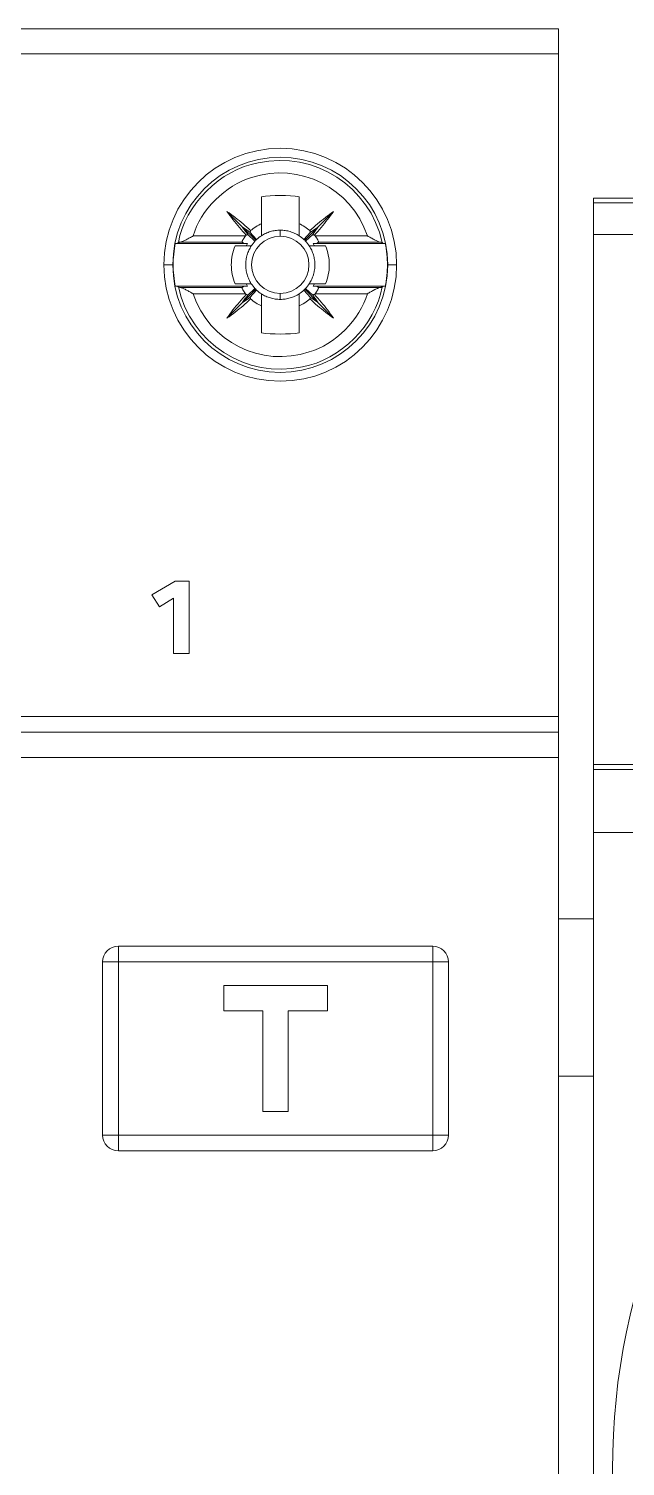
# Model space of a CAD drawing. Header units: millimetres. Extents: x 1359 to 3577, y 1333 to 3557.
# Drawn here: x 2304.3 to 2323.27, y 2766.66 to 2812.34 of the extents above; entities that cross this region are included whole.
import ezdxf

# ---------------------------------------------------------------- set-up
doc = ezdxf.new("R2010")
doc.units = ezdxf.units.MM
doc.layers.add('000-PI-Oprema', color=30, linetype='Continuous', lineweight=5)
doc.layers.add('002-PI-Kabelska kanalica', color=150, linetype='Continuous')

# ---------------------------------------------------------------- blocks, each defined once
blk = doc.blocks.new('A9A15310')
at = {"layer": '000-PI-Oprema', "color": 0, "linetype": 'ByBlock', "lineweight": 0}
for p, q in [((48533.42, 37691.617), (48533.42, 37610.81)), ((48578.12, 37691.617), (48533.42, 37691.617)), ((48533.42, 37691.466), (48578.12, 37691.466)), ((48578.12, 37690.466), (48533.42, 37690.466)), ((48578.12, 37673.617), (48533.42, 37673.617)), ((48533.42, 37673.461), (48578.12, 37673.461)), ((48547.834, 37671.461), (48533.42, 37671.461))]:
    blk.add_line(p, q, dxfattribs=at)
blk.add_circle((48555.77, 37651.21), 21.75, dxfattribs=at)
blk = doc.blocks.new('*U56')
at = {"layer": '000-PI-Oprema', "color": 0, "linetype": 'ByBlock', "lineweight": 0, "ltscale": 0.25}
for points in [[(18.002, 89.812), (35.405, 89.812)], [(35.405, 89.812), (35.405, 89.012)], [(35.405, 89.012), (18.002, 89.012)], [(35.405, 67.959), (35.405, 89.012)], [(25.953, 84.475), (25.953, 83.617)], [(27.154, 84.475), (27.154, 83.617)], [(24.856, 84.008), (25.344, 83.521)], [(27.763, 83.521), (28.25, 84.008)], [(23.784, 83.231), (25.448, 83.231)], [(25.344, 83.521), (25.776, 83.089)], [(25.749, 83.062), (25.52, 83.277)], [(25.587, 83.345), (25.802, 83.115)], [(26.553, 83.411), (26.553, 83.223)], [(27.304, 83.115), (27.519, 83.345)], [(27.331, 83.089), (27.763, 83.521)], [(27.587, 83.277), (27.357, 83.062)], [(27.658, 83.231), (29.322, 83.231)], [(23.276, 82.986), (25.397, 82.986)], [(25.339, 83.032), (23.381, 83.032)], [(25.468, 82.911), (25.114, 82.911)], [(27.993, 82.911), (27.639, 82.911)], [(27.71, 82.986), (29.83, 82.986)], [(29.726, 83.032), (27.767, 83.032)], [(22.853, 82.311), (23.135, 82.311)], [(23.147, 82.311), (23.135, 82.311)], [(29.96, 82.311), (29.972, 82.311)], [(30.254, 82.311), (29.972, 82.311)], [(23.276, 81.636), (25.397, 81.636)], [(25.339, 81.591), (23.381, 81.591)], [(23.784, 81.391), (25.448, 81.391)], [(25.114, 81.711), (25.468, 81.711)], [(25.344, 81.101), (25.776, 81.533)], [(25.52, 81.345), (25.749, 81.56)], [(25.802, 81.507), (25.587, 81.277)], [(26.553, 81.211), (26.553, 81.399)], [(27.519, 81.277), (27.304, 81.507)], [(27.331, 81.533), (27.763, 81.101)], [(27.357, 81.56), (27.587, 81.345)], [(27.639, 81.711), (27.993, 81.711)], [(27.658, 81.391), (29.322, 81.391)], [(27.71, 81.636), (29.83, 81.636)], [(29.726, 81.591), (27.767, 81.591)], [(24.856, 80.614), (25.344, 81.101)], [(25.953, 81.005), (25.953, 80.147)], [(27.154, 81.005), (27.154, 80.147)], [(27.763, 81.101), (28.25, 80.614)], [(22.473, 71.828), (23.209, 72.259)], [(23.209, 72.259), (23.654, 72.259)], [(23.654, 72.259), (23.654, 69.959)], [(22.707, 71.443), (22.473, 71.828)], [(22.473, 71.828), (22.707, 71.443)], [(22.707, 71.443), (23.152, 71.721)], [(23.152, 71.721), (22.707, 71.443)], [(23.152, 69.959), (23.152, 71.721)], [(23.654, 69.959), (23.152, 69.959)], [(23.152, 69.959), (23.654, 69.959)], [(0, 67.959), (35.405, 67.959)], [(35.405, 67.959), (35.405, 67.459)], [(0, 67.459), (35.405, 67.459)], [(35.405, 67.459), (35.405, 66.659)], [(35.405, 66.659), (0, 66.659)], [(35.405, 23.153), (35.405, 66.659)], [(21.403, 60.658), (21.403, 60.158)], [(21.403, 60.658), (31.404, 60.658)], [(31.404, 60.658), (31.404, 60.158)], [(20.903, 54.657), (20.903, 60.158)], [(20.903, 60.158), (21.403, 60.158)], [(31.404, 60.158), (21.403, 60.158)], [(21.403, 60.158), (21.403, 54.657)], [(31.404, 60.158), (31.904, 60.158)], [(31.404, 54.657), (31.404, 60.158)], [(31.904, 60.158), (31.904, 54.657)], [(24.753, 59.408), (24.753, 58.608)], [(28.053, 59.408), (24.753, 59.408)], [(28.053, 58.608), (28.053, 59.408)], [(24.753, 58.608), (26.003, 58.608)], [(26.003, 58.608), (26.003, 55.407)], [(26.804, 58.608), (28.053, 58.608)], [(26.804, 55.407), (26.804, 58.608)], [(26.003, 55.407), (26.804, 55.407)], [(20.903, 54.657), (21.403, 54.657)], [(21.403, 54.657), (31.404, 54.657)], [(21.403, 54.158), (21.403, 54.657)], [(31.904, 54.657), (31.404, 54.657)], [(31.404, 54.657), (31.404, 54.158)], [(31.404, 54.158), (21.403, 54.158)]]:
    blk.add_lwpolyline(points, dxfattribs=at)
for points, knots in [([(30.254, 82.311), (30.254, 84.354), (28.597, 86.012), (26.553, 86.012), (24.51, 86.012), (22.853, 84.354), (22.853, 82.311), (22.853, 80.267), (24.51, 78.61), (26.553, 78.61), (28.597, 78.61), (30.254, 80.267), (30.254, 82.311), (30.254, 82.311), (30.254, 82.311), (30.254, 82.311)], [0, 0, 0, 0, 1, 1, 1, 2, 2, 2, 3, 3, 3, 4, 4, 4, 5, 5, 5, 5]), ([(23.313, 83.015), (23.52, 84.215), (24.649, 85.345), (25.849, 85.551), (27.639, 85.941), (29.405, 84.805), (29.794, 83.015)], [0, 0, 0, 0, 1, 1, 1, 2, 2, 2, 2]), ([(29.972, 82.311), (29.972, 84.199), (28.441, 85.729), (26.553, 85.729), (24.666, 85.729), (23.135, 84.199), (23.135, 82.311)], [0, 0, 0, 0, 1, 1, 1, 2, 2, 2, 2]), ([(23.784, 83.231), (24.002, 84.032), (24.833, 84.862), (25.634, 85.08), (27.163, 85.588), (28.814, 84.76), (29.322, 83.231)], [0, 0, 0, 0, 1, 1, 1, 2, 2, 2, 2]), ([(24.856, 84.008), (24.945, 83.945), (25.032, 83.881), (25.118, 83.815), (25.204, 83.748), (25.287, 83.68), (25.369, 83.61), (25.451, 83.541), (25.532, 83.469), (25.61, 83.396)], [0, 0, 0, 0, 1, 1, 1, 2, 2, 2, 3, 3, 3, 3]), ([(25.469, 83.254), (25.395, 83.333), (25.324, 83.413), (25.254, 83.495), (25.184, 83.577), (25.116, 83.661), (25.049, 83.746), (24.983, 83.832), (24.919, 83.919), (24.856, 84.008)], [0, 0, 0, 0, 1, 1, 1, 2, 2, 2, 3, 3, 3, 3]), ([(25.953, 83.617), (25.953, 83.573), (25.953, 83.53), (25.953, 83.487), (25.953, 83.444), (25.953, 83.401), (25.953, 83.359), (25.953, 83.317), (25.953, 83.275), (25.953, 83.233)], [0, 0, 0, 0, 1, 1, 1, 2, 2, 2, 3, 3, 3, 3]), ([(27.154, 83.233), (27.154, 83.275), (27.154, 83.316), (27.154, 83.359), (27.154, 83.401), (27.154, 83.444), (27.154, 83.487), (27.154, 83.53), (27.154, 83.573), (27.154, 83.617)], [0, 0, 0, 0, 1, 1, 1, 2, 2, 2, 3, 3, 3, 3]), ([(27.497, 83.396), (27.575, 83.469), (27.655, 83.541), (27.737, 83.61), (27.819, 83.68), (27.903, 83.748), (27.989, 83.815), (28.074, 83.881), (28.162, 83.945), (28.25, 84.008)], [0, 0, 0, 0, 1, 1, 1, 2, 2, 2, 3, 3, 3, 3]), ([(28.25, 84.008), (28.188, 83.919), (28.123, 83.832), (28.057, 83.746), (27.991, 83.661), (27.923, 83.577), (27.853, 83.495), (27.783, 83.413), (27.711, 83.333), (27.638, 83.254)], [0, 0, 0, 0, 1, 1, 1, 2, 2, 2, 3, 3, 3, 3]), ([(23.381, 83.032), (23.392, 83.033), (23.404, 83.036), (23.417, 83.04), (23.43, 83.045), (23.445, 83.051), (23.46, 83.057), (23.475, 83.064), (23.491, 83.072), (23.508, 83.08), (23.525, 83.088), (23.542, 83.098), (23.56, 83.107), (23.578, 83.116), (23.596, 83.127), (23.615, 83.137), (23.633, 83.147), (23.652, 83.157), (23.671, 83.168), (23.69, 83.178), (23.709, 83.189), (23.728, 83.2), (23.747, 83.21), (23.766, 83.22), (23.784, 83.231)], [0, 0, 0, 0, 1, 1, 1, 2, 2, 2, 3, 3, 3, 4, 4, 4, 5, 5, 5, 6, 6, 6, 7, 7, 7, 8, 8, 8, 8]), ([(25.448, 83.231), (25.431, 83.21), (25.415, 83.188), (25.4, 83.167), (25.393, 83.156), (25.386, 83.145), (25.379, 83.135), (25.373, 83.124), (25.367, 83.114), (25.362, 83.104), (25.359, 83.099), (25.357, 83.094), (25.355, 83.09), (25.352, 83.085), (25.35, 83.081), (25.349, 83.077), (25.347, 83.073), (25.346, 83.069), (25.344, 83.065), (25.342, 83.061), (25.341, 83.058), (25.34, 83.055), (25.338, 83.048), (25.337, 83.043), (25.337, 83.039), (25.337, 83.035), (25.337, 83.033), (25.339, 83.032)], [0, 0, 0, 0, 1, 1, 1, 2, 2, 2, 3, 3, 3, 4, 4, 4, 5, 5, 5, 6, 6, 6, 7, 7, 7, 8, 8, 8, 9, 9, 9, 9]), ([(25.344, 83.521), (25.372, 83.479), (25.4, 83.438), (25.43, 83.397), (25.459, 83.357), (25.489, 83.317), (25.52, 83.277)], [0, 0, 0, 0, 1, 1, 1, 2, 2, 2, 2]), ([(25.344, 83.521), (25.385, 83.492), (25.426, 83.464), (25.467, 83.435), (25.508, 83.405), (25.547, 83.375), (25.587, 83.345)], [0, 0, 0, 0, 1, 1, 1, 2, 2, 2, 2]), ([(25.52, 83.277), (25.516, 83.274), (25.512, 83.272), (25.509, 83.27), (25.506, 83.268), (25.503, 83.266), (25.5, 83.264), (25.497, 83.263), (25.494, 83.262), (25.492, 83.26), (25.489, 83.26), (25.486, 83.258), (25.483, 83.258), (25.481, 83.257), (25.479, 83.256), (25.476, 83.255), (25.474, 83.255), (25.471, 83.255), (25.469, 83.254)], [0, 0, 0, 0, 1, 1, 1, 2, 2, 2, 3, 3, 3, 4, 4, 4, 5, 5, 5, 6, 6, 6, 6]), ([(25.61, 83.396), (25.609, 83.393), (25.609, 83.39), (25.609, 83.388), (25.608, 83.386), (25.607, 83.383), (25.607, 83.38), (25.606, 83.378), (25.605, 83.375), (25.604, 83.373), (25.603, 83.37), (25.601, 83.367), (25.6, 83.364), (25.598, 83.362), (25.596, 83.358), (25.594, 83.355), (25.592, 83.352), (25.59, 83.348), (25.587, 83.345)], [0, 0, 0, 0, 1, 1, 1, 2, 2, 2, 3, 3, 3, 4, 4, 4, 5, 5, 5, 6, 6, 6, 6]), ([(26.553, 81.399), (26.05, 81.399), (25.641, 81.807), (25.641, 82.311), (25.641, 82.814), (26.05, 83.223), (26.553, 83.223)], [0, 0, 0, 0, 1, 1, 1, 2, 2, 2, 2]), ([(26.553, 83.411), (26.5, 83.411), (26.447, 83.407), (26.395, 83.399), (26.343, 83.392), (26.292, 83.38), (26.241, 83.365), (26.216, 83.358), (26.191, 83.349), (26.166, 83.34), (26.141, 83.331), (26.117, 83.321), (26.092, 83.31), (26.044, 83.287), (25.998, 83.262), (25.953, 83.233)], [0, 0, 0, 0, 1, 1, 1, 2, 2, 2, 3, 3, 3, 4, 4, 4, 5, 5, 5, 5]), ([(27.154, 83.233), (27.109, 83.262), (27.063, 83.287), (27.015, 83.309), (26.967, 83.331), (26.918, 83.35), (26.867, 83.365), (26.841, 83.373), (26.816, 83.379), (26.79, 83.385), (26.764, 83.39), (26.738, 83.395), (26.712, 83.399), (26.66, 83.407), (26.606, 83.411), (26.553, 83.411)], [0, 0, 0, 0, 1, 1, 1, 2, 2, 2, 3, 3, 3, 4, 4, 4, 5, 5, 5, 5]), ([(26.553, 83.223), (27.057, 83.223), (27.465, 82.814), (27.465, 82.311), (27.465, 81.807), (27.057, 81.399), (26.553, 81.399)], [0, 0, 0, 0, 1, 1, 1, 2, 2, 2, 2]), ([(27.519, 83.345), (27.517, 83.348), (27.514, 83.352), (27.512, 83.355), (27.51, 83.358), (27.508, 83.362), (27.507, 83.364), (27.505, 83.367), (27.504, 83.37), (27.503, 83.373), (27.502, 83.375), (27.501, 83.378), (27.5, 83.381), (27.499, 83.383), (27.498, 83.386), (27.498, 83.388), (27.497, 83.39), (27.497, 83.393), (27.497, 83.396)], [0, 0, 0, 0, 1, 1, 1, 2, 2, 2, 3, 3, 3, 4, 4, 4, 5, 5, 5, 6, 6, 6, 6]), ([(27.763, 83.521), (27.721, 83.492), (27.68, 83.464), (27.64, 83.435), (27.599, 83.405), (27.559, 83.375), (27.519, 83.345)], [0, 0, 0, 0, 1, 1, 1, 2, 2, 2, 2]), ([(27.763, 83.521), (27.735, 83.479), (27.706, 83.438), (27.677, 83.397), (27.648, 83.357), (27.618, 83.317), (27.587, 83.277)], [0, 0, 0, 0, 1, 1, 1, 2, 2, 2, 2]), ([(27.638, 83.254), (27.636, 83.255), (27.633, 83.255), (27.63, 83.255), (27.628, 83.256), (27.626, 83.257), (27.623, 83.258), (27.62, 83.258), (27.618, 83.26), (27.615, 83.26), (27.612, 83.262), (27.61, 83.263), (27.607, 83.264), (27.604, 83.266), (27.601, 83.268), (27.597, 83.27), (27.595, 83.272), (27.591, 83.274), (27.587, 83.277)], [0, 0, 0, 0, 1, 1, 1, 2, 2, 2, 3, 3, 3, 4, 4, 4, 5, 5, 5, 6, 6, 6, 6]), ([(27.767, 83.032), (27.769, 83.033), (27.77, 83.035), (27.77, 83.039), (27.77, 83.041), (27.769, 83.043), (27.769, 83.046), (27.768, 83.048), (27.767, 83.051), (27.766, 83.054), (27.765, 83.058), (27.764, 83.061), (27.763, 83.065), (27.761, 83.068), (27.76, 83.073), (27.758, 83.077), (27.754, 83.085), (27.75, 83.094), (27.745, 83.104), (27.742, 83.109), (27.739, 83.114), (27.736, 83.119), (27.734, 83.124), (27.73, 83.129), (27.728, 83.135), (27.724, 83.14), (27.721, 83.145), (27.717, 83.15), (27.714, 83.156), (27.71, 83.161), (27.707, 83.167), (27.692, 83.188), (27.676, 83.21), (27.658, 83.231)], [0, 0, 0, 0, 1, 1, 1, 2, 2, 2, 3, 3, 3, 4, 4, 4, 5, 5, 5, 6, 6, 6, 7, 7, 7, 8, 8, 8, 9, 9, 9, 10, 10, 10, 11, 11, 11, 11]), ([(29.322, 83.231), (29.341, 83.22), (29.36, 83.21), (29.378, 83.2), (29.397, 83.189), (29.416, 83.179), (29.435, 83.168), (29.454, 83.158), (29.473, 83.147), (29.491, 83.137), (29.509, 83.127), (29.528, 83.117), (29.546, 83.108), (29.563, 83.098), (29.581, 83.089), (29.598, 83.08), (29.614, 83.072), (29.631, 83.065), (29.646, 83.058), (29.662, 83.051), (29.676, 83.045), (29.69, 83.04), (29.703, 83.036), (29.715, 83.033), (29.726, 83.032)], [0, 0, 0, 0, 1, 1, 1, 2, 2, 2, 3, 3, 3, 4, 4, 4, 5, 5, 5, 6, 6, 6, 7, 7, 7, 8, 8, 8, 8]), ([(23.276, 82.986), (23.27, 82.986), (23.263, 82.986), (23.256, 82.986), (23.249, 82.986), (23.242, 82.986), (23.235, 82.986), (23.228, 82.986), (23.221, 82.986), (23.214, 82.986)], [0, 0, 0, 0, 1, 1, 1, 2, 2, 2, 3, 3, 3, 3]), ([(23.313, 83.015), (23.307, 83.01), (23.301, 83.006), (23.295, 83.001), (23.289, 82.996), (23.283, 82.991), (23.276, 82.986)], [0, 0, 0, 0, 1, 1, 1, 2, 2, 2, 2]), ([(23.313, 83.015), (23.316, 83.018), (23.324, 83.021), (23.335, 83.024), (23.341, 83.025), (23.347, 83.026), (23.355, 83.027), (23.363, 83.029), (23.372, 83.03), (23.381, 83.032)], [0, 0, 0, 0, 1, 1, 1, 2, 2, 2, 3, 3, 3, 3]), ([(25.114, 82.911), (25.036, 82.725), (24.995, 82.518), (24.995, 82.311), (24.995, 82.104), (25.036, 81.897), (25.114, 81.711)], [0, 0, 0, 0, 1, 1, 1, 2, 2, 2, 2]), ([(25.339, 83.032), (25.349, 83.024), (25.358, 83.016), (25.368, 83.009), (25.378, 83.001), (25.387, 82.994), (25.397, 82.986)], [0, 0, 0, 0, 1, 1, 1, 2, 2, 2, 2]), ([(25.512, 82.986), (25.493, 82.986), (25.474, 82.986), (25.455, 82.986), (25.436, 82.986), (25.416, 82.986), (25.397, 82.986)], [0, 0, 0, 0, 1, 1, 1, 2, 2, 2, 2]), ([(25.631, 82.911), (25.602, 82.866), (25.577, 82.82), (25.555, 82.772), (25.533, 82.724), (25.514, 82.675), (25.499, 82.624), (25.495, 82.612), (25.492, 82.599), (25.489, 82.586), (25.485, 82.573), (25.482, 82.56), (25.479, 82.547), (25.473, 82.521), (25.469, 82.495), (25.465, 82.469), (25.457, 82.417), (25.453, 82.365), (25.453, 82.312), (25.453, 82.286), (25.454, 82.259), (25.456, 82.233), (25.458, 82.206), (25.461, 82.18), (25.465, 82.154), (25.472, 82.101), (25.484, 82.05), (25.499, 81.999), (25.514, 81.949), (25.532, 81.899), (25.554, 81.851), (25.576, 81.802), (25.602, 81.755), (25.631, 81.711)], [0, 0, 0, 0, 1, 1, 1, 2, 2, 2, 3, 3, 3, 4, 4, 4, 5, 5, 5, 6, 6, 6, 7, 7, 7, 8, 8, 8, 9, 9, 9, 10, 10, 10, 11, 11, 11, 11]), ([(25.631, 82.911), (25.604, 82.911), (25.577, 82.911), (25.55, 82.911), (25.522, 82.911), (25.495, 82.911), (25.468, 82.911)], [0, 0, 0, 0, 1, 1, 1, 2, 2, 2, 2]), ([(27.639, 82.911), (27.612, 82.911), (27.584, 82.911), (27.557, 82.911), (27.53, 82.911), (27.502, 82.911), (27.475, 82.911)], [0, 0, 0, 0, 1, 1, 1, 2, 2, 2, 2]), ([(27.475, 81.711), (27.504, 81.755), (27.53, 81.802), (27.552, 81.85), (27.574, 81.897), (27.592, 81.947), (27.607, 81.997), (27.611, 82.01), (27.615, 82.023), (27.618, 82.036), (27.621, 82.049), (27.625, 82.062), (27.627, 82.074), (27.633, 82.101), (27.638, 82.127), (27.642, 82.153), (27.65, 82.205), (27.653, 82.257), (27.653, 82.31), (27.653, 82.336), (27.652, 82.362), (27.65, 82.389), (27.649, 82.416), (27.646, 82.442), (27.642, 82.469), (27.634, 82.521), (27.623, 82.572), (27.608, 82.623), (27.593, 82.673), (27.575, 82.723), (27.552, 82.771), (27.53, 82.82), (27.504, 82.866), (27.475, 82.911)], [0, 0, 0, 0, 1, 1, 1, 2, 2, 2, 3, 3, 3, 4, 4, 4, 5, 5, 5, 6, 6, 6, 7, 7, 7, 8, 8, 8, 9, 9, 9, 10, 10, 10, 11, 11, 11, 11]), ([(27.71, 82.986), (27.69, 82.986), (27.671, 82.986), (27.652, 82.986), (27.632, 82.986), (27.613, 82.986), (27.594, 82.986)], [0, 0, 0, 0, 1, 1, 1, 2, 2, 2, 2]), ([(27.71, 82.986), (27.719, 82.994), (27.729, 83.001), (27.739, 83.009), (27.748, 83.016), (27.758, 83.024), (27.767, 83.032)], [0, 0, 0, 0, 1, 1, 1, 2, 2, 2, 2]), ([(27.993, 81.711), (28.07, 81.897), (28.112, 82.104), (28.112, 82.311), (28.112, 82.518), (28.07, 82.725), (27.993, 82.911)], [0, 0, 0, 0, 1, 1, 1, 2, 2, 2, 2]), ([(29.726, 83.032), (29.745, 83.029), (29.759, 83.026), (29.771, 83.024), (29.777, 83.023), (29.781, 83.021), (29.786, 83.02), (29.789, 83.018), (29.792, 83.017), (29.794, 83.015)], [0, 0, 0, 0, 1, 1, 1, 2, 2, 2, 3, 3, 3, 3]), ([(29.83, 82.986), (29.824, 82.991), (29.818, 82.996), (29.812, 83.001), (29.806, 83.006), (29.8, 83.01), (29.794, 83.015)], [0, 0, 0, 0, 1, 1, 1, 2, 2, 2, 2]), ([(29.892, 82.986), (29.886, 82.986), (29.879, 82.986), (29.872, 82.986), (29.865, 82.986), (29.858, 82.986), (29.851, 82.986), (29.844, 82.986), (29.837, 82.986), (29.83, 82.986)], [0, 0, 0, 0, 1, 1, 1, 2, 2, 2, 3, 3, 3, 3]), ([(23.135, 82.311), (23.135, 80.423), (24.666, 78.893), (26.553, 78.893), (28.441, 78.893), (29.972, 80.423), (29.972, 82.311)], [0, 0, 0, 0, 1, 1, 1, 2, 2, 2, 2]), ([(23.214, 81.636), (23.221, 81.636), (23.228, 81.636), (23.235, 81.636), (23.242, 81.636), (23.249, 81.636), (23.256, 81.636), (23.263, 81.636), (23.27, 81.636), (23.276, 81.636)], [0, 0, 0, 0, 1, 1, 1, 2, 2, 2, 3, 3, 3, 3]), ([(23.276, 81.636), (23.283, 81.631), (23.289, 81.626), (23.295, 81.621), (23.301, 81.616), (23.307, 81.611), (23.313, 81.607)], [0, 0, 0, 0, 1, 1, 1, 2, 2, 2, 2]), ([(29.794, 81.607), (29.587, 80.406), (28.458, 79.277), (27.258, 79.07), (25.468, 78.681), (23.702, 79.817), (23.313, 81.607)], [0, 0, 0, 0, 1, 1, 1, 2, 2, 2, 2]), ([(23.381, 81.591), (23.362, 81.593), (23.347, 81.596), (23.336, 81.598), (23.33, 81.6), (23.325, 81.601), (23.321, 81.602), (23.317, 81.604), (23.314, 81.605), (23.313, 81.607)], [0, 0, 0, 0, 1, 1, 1, 2, 2, 2, 3, 3, 3, 3]), ([(23.784, 81.391), (23.78, 81.394), (23.775, 81.396), (23.77, 81.399), (23.766, 81.401), (23.762, 81.404), (23.757, 81.406), (23.748, 81.412), (23.738, 81.416), (23.729, 81.422), (23.711, 81.432), (23.693, 81.442), (23.675, 81.452), (23.639, 81.472), (23.603, 81.492), (23.568, 81.51), (23.559, 81.515), (23.55, 81.52), (23.542, 81.525), (23.533, 81.529), (23.525, 81.534), (23.516, 81.538), (23.499, 81.546), (23.482, 81.554), (23.467, 81.561), (23.45, 81.569), (23.435, 81.575), (23.42, 81.58), (23.414, 81.583), (23.406, 81.585), (23.4, 81.587), (23.393, 81.589), (23.387, 81.59), (23.381, 81.591)], [0, 0, 0, 0, 1, 1, 1, 2, 2, 2, 3, 3, 3, 4, 4, 4, 5, 5, 5, 6, 6, 6, 7, 7, 7, 8, 8, 8, 9, 9, 9, 10, 10, 10, 11, 11, 11, 11]), ([(29.322, 81.391), (29.105, 80.59), (28.274, 79.76), (27.473, 79.542), (25.944, 79.034), (24.292, 79.862), (23.784, 81.391)], [0, 0, 0, 0, 1, 1, 1, 2, 2, 2, 2]), ([(24.856, 80.614), (24.919, 80.703), (24.983, 80.79), (25.049, 80.876), (25.116, 80.961), (25.184, 81.045), (25.254, 81.127), (25.324, 81.209), (25.395, 81.289), (25.469, 81.368)], [0, 0, 0, 0, 1, 1, 1, 2, 2, 2, 3, 3, 3, 3]), ([(25.339, 81.591), (25.337, 81.589), (25.337, 81.587), (25.337, 81.583), (25.337, 81.581), (25.337, 81.579), (25.338, 81.576), (25.339, 81.574), (25.339, 81.571), (25.34, 81.567), (25.341, 81.564), (25.342, 81.561), (25.344, 81.557), (25.345, 81.554), (25.347, 81.549), (25.349, 81.545), (25.352, 81.537), (25.357, 81.528), (25.362, 81.518), (25.365, 81.513), (25.367, 81.508), (25.37, 81.503), (25.373, 81.498), (25.376, 81.493), (25.379, 81.487), (25.382, 81.482), (25.386, 81.477), (25.389, 81.472), (25.393, 81.466), (25.397, 81.461), (25.4, 81.455), (25.415, 81.434), (25.431, 81.412), (25.448, 81.391)], [0, 0, 0, 0, 1, 1, 1, 2, 2, 2, 3, 3, 3, 4, 4, 4, 5, 5, 5, 6, 6, 6, 7, 7, 7, 8, 8, 8, 9, 9, 9, 10, 10, 10, 11, 11, 11, 11]), ([(25.397, 81.636), (25.387, 81.628), (25.378, 81.621), (25.368, 81.614), (25.358, 81.606), (25.349, 81.598), (25.339, 81.591)], [0, 0, 0, 0, 1, 1, 1, 2, 2, 2, 2]), ([(25.344, 81.101), (25.372, 81.143), (25.4, 81.184), (25.43, 81.225), (25.459, 81.265), (25.489, 81.305), (25.52, 81.345)], [0, 0, 0, 0, 1, 1, 1, 2, 2, 2, 2]), ([(25.397, 81.636), (25.416, 81.636), (25.436, 81.636), (25.455, 81.636), (25.474, 81.636), (25.493, 81.636), (25.512, 81.636)], [0, 0, 0, 0, 1, 1, 1, 2, 2, 2, 2]), ([(25.468, 81.711), (25.495, 81.711), (25.522, 81.711), (25.55, 81.711), (25.577, 81.711), (25.604, 81.711), (25.631, 81.711)], [0, 0, 0, 0, 1, 1, 1, 2, 2, 2, 2]), ([(25.469, 81.368), (25.471, 81.368), (25.474, 81.367), (25.476, 81.366), (25.479, 81.366), (25.481, 81.365), (25.484, 81.364), (25.486, 81.363), (25.489, 81.363), (25.492, 81.361), (25.494, 81.36), (25.497, 81.359), (25.5, 81.357), (25.503, 81.356), (25.506, 81.354), (25.509, 81.352), (25.512, 81.35), (25.516, 81.348), (25.52, 81.345)], [0, 0, 0, 0, 1, 1, 1, 2, 2, 2, 3, 3, 3, 4, 4, 4, 5, 5, 5, 6, 6, 6, 6]), ([(25.953, 81.389), (25.998, 81.36), (26.044, 81.334), (26.092, 81.312), (26.14, 81.29), (26.189, 81.272), (26.24, 81.257), (26.265, 81.249), (26.291, 81.243), (26.317, 81.237), (26.343, 81.231), (26.369, 81.226), (26.395, 81.222), (26.447, 81.215), (26.5, 81.211), (26.553, 81.211)], [0, 0, 0, 0, 1, 1, 1, 2, 2, 2, 3, 3, 3, 4, 4, 4, 5, 5, 5, 5]), ([(25.953, 81.389), (25.953, 81.347), (25.953, 81.306), (25.953, 81.263), (25.953, 81.221), (25.953, 81.178), (25.953, 81.135), (25.953, 81.092), (25.953, 81.049), (25.953, 81.005)], [0, 0, 0, 0, 1, 1, 1, 2, 2, 2, 3, 3, 3, 3]), ([(26.553, 81.211), (26.606, 81.211), (26.659, 81.215), (26.711, 81.222), (26.763, 81.23), (26.815, 81.241), (26.865, 81.257), (26.891, 81.264), (26.916, 81.272), (26.941, 81.282), (26.965, 81.291), (26.99, 81.301), (27.014, 81.312), (27.062, 81.334), (27.109, 81.36), (27.154, 81.389)], [0, 0, 0, 0, 1, 1, 1, 2, 2, 2, 3, 3, 3, 4, 4, 4, 5, 5, 5, 5]), ([(27.154, 81.005), (27.154, 81.049), (27.154, 81.092), (27.154, 81.135), (27.154, 81.178), (27.154, 81.221), (27.154, 81.263), (27.154, 81.305), (27.154, 81.347), (27.154, 81.389)], [0, 0, 0, 0, 1, 1, 1, 2, 2, 2, 3, 3, 3, 3]), ([(27.475, 81.711), (27.502, 81.711), (27.53, 81.711), (27.557, 81.711), (27.584, 81.711), (27.612, 81.711), (27.639, 81.711)], [0, 0, 0, 0, 1, 1, 1, 2, 2, 2, 2]), ([(27.587, 81.345), (27.591, 81.348), (27.595, 81.35), (27.597, 81.352), (27.601, 81.354), (27.604, 81.356), (27.607, 81.358), (27.61, 81.359), (27.612, 81.36), (27.615, 81.361), (27.618, 81.363), (27.62, 81.363), (27.623, 81.364), (27.626, 81.365), (27.628, 81.366), (27.63, 81.366), (27.633, 81.367), (27.636, 81.368), (27.638, 81.368)], [0, 0, 0, 0, 1, 1, 1, 2, 2, 2, 3, 3, 3, 4, 4, 4, 5, 5, 5, 6, 6, 6, 6]), ([(27.763, 81.101), (27.735, 81.143), (27.706, 81.184), (27.677, 81.225), (27.648, 81.265), (27.618, 81.305), (27.587, 81.345)], [0, 0, 0, 0, 1, 1, 1, 2, 2, 2, 2]), ([(27.594, 81.636), (27.613, 81.636), (27.632, 81.636), (27.652, 81.636), (27.671, 81.636), (27.69, 81.636), (27.71, 81.636)], [0, 0, 0, 0, 1, 1, 1, 2, 2, 2, 2]), ([(27.638, 81.368), (27.711, 81.289), (27.783, 81.209), (27.853, 81.127), (27.923, 81.045), (27.991, 80.961), (28.057, 80.876), (28.123, 80.79), (28.188, 80.703), (28.25, 80.614)], [0, 0, 0, 0, 1, 1, 1, 2, 2, 2, 3, 3, 3, 3]), ([(27.658, 81.391), (27.676, 81.412), (27.692, 81.434), (27.706, 81.455), (27.714, 81.466), (27.721, 81.477), (27.727, 81.487), (27.734, 81.498), (27.739, 81.508), (27.745, 81.518), (27.747, 81.523), (27.75, 81.527), (27.752, 81.532), (27.754, 81.536), (27.756, 81.541), (27.758, 81.545), (27.76, 81.549), (27.761, 81.553), (27.763, 81.557), (27.764, 81.56), (27.765, 81.564), (27.766, 81.567), (27.768, 81.574), (27.769, 81.579), (27.77, 81.583), (27.77, 81.587), (27.769, 81.589), (27.767, 81.591)], [0, 0, 0, 0, 1, 1, 1, 2, 2, 2, 3, 3, 3, 4, 4, 4, 5, 5, 5, 6, 6, 6, 7, 7, 7, 8, 8, 8, 9, 9, 9, 9]), ([(27.767, 81.591), (27.758, 81.598), (27.748, 81.606), (27.739, 81.614), (27.729, 81.621), (27.719, 81.628), (27.71, 81.636)], [0, 0, 0, 0, 1, 1, 1, 2, 2, 2, 2]), ([(29.726, 81.591), (29.714, 81.589), (29.701, 81.585), (29.686, 81.58), (29.679, 81.578), (29.671, 81.575), (29.664, 81.572), (29.656, 81.569), (29.648, 81.565), (29.64, 81.561), (29.624, 81.554), (29.608, 81.546), (29.591, 81.538), (29.582, 81.534), (29.574, 81.529), (29.565, 81.525), (29.557, 81.52), (29.548, 81.515), (29.539, 81.511), (29.504, 81.492), (29.468, 81.472), (29.432, 81.452), (29.414, 81.442), (29.396, 81.432), (29.377, 81.422), (29.368, 81.417), (29.359, 81.412), (29.35, 81.407), (29.341, 81.401), (29.332, 81.396), (29.322, 81.391)], [0, 0, 0, 0, 1, 1, 1, 2, 2, 2, 3, 3, 3, 4, 4, 4, 5, 5, 5, 6, 6, 6, 7, 7, 7, 8, 8, 8, 9, 9, 9, 10, 10, 10, 10]), ([(29.794, 81.607), (29.79, 81.604), (29.783, 81.601), (29.771, 81.598), (29.766, 81.597), (29.759, 81.596), (29.751, 81.594), (29.744, 81.593), (29.735, 81.592), (29.726, 81.591)], [0, 0, 0, 0, 1, 1, 1, 2, 2, 2, 3, 3, 3, 3]), ([(29.794, 81.607), (29.8, 81.611), (29.806, 81.616), (29.812, 81.621), (29.818, 81.626), (29.824, 81.631), (29.83, 81.636)], [0, 0, 0, 0, 1, 1, 1, 2, 2, 2, 2]), ([(29.83, 81.636), (29.837, 81.636), (29.844, 81.636), (29.851, 81.636), (29.858, 81.636), (29.865, 81.636), (29.872, 81.636), (29.879, 81.636), (29.886, 81.636), (29.892, 81.636)], [0, 0, 0, 0, 1, 1, 1, 2, 2, 2, 3, 3, 3, 3]), ([(25.61, 81.226), (25.532, 81.153), (25.451, 81.082), (25.369, 81.011), (25.287, 80.942), (25.204, 80.873), (25.118, 80.807), (25.032, 80.741), (24.945, 80.676), (24.856, 80.614)], [0, 0, 0, 0, 1, 1, 1, 2, 2, 2, 3, 3, 3, 3]), ([(25.344, 81.101), (25.385, 81.129), (25.426, 81.158), (25.467, 81.187), (25.508, 81.217), (25.547, 81.247), (25.587, 81.277)], [0, 0, 0, 0, 1, 1, 1, 2, 2, 2, 2]), ([(25.587, 81.277), (25.59, 81.273), (25.592, 81.27), (25.594, 81.267), (25.596, 81.263), (25.598, 81.26), (25.6, 81.257), (25.601, 81.255), (25.603, 81.252), (25.604, 81.249), (25.605, 81.246), (25.606, 81.244), (25.607, 81.241), (25.607, 81.239), (25.608, 81.236), (25.609, 81.234), (25.609, 81.231), (25.609, 81.229), (25.61, 81.226)], [0, 0, 0, 0, 1, 1, 1, 2, 2, 2, 3, 3, 3, 4, 4, 4, 5, 5, 5, 6, 6, 6, 6]), ([(27.497, 81.226), (27.497, 81.229), (27.497, 81.231), (27.498, 81.234), (27.498, 81.236), (27.499, 81.239), (27.5, 81.241), (27.501, 81.244), (27.502, 81.246), (27.503, 81.249), (27.504, 81.252), (27.505, 81.255), (27.507, 81.257), (27.508, 81.26), (27.51, 81.263), (27.512, 81.267), (27.514, 81.27), (27.517, 81.273), (27.519, 81.277)], [0, 0, 0, 0, 1, 1, 1, 2, 2, 2, 3, 3, 3, 4, 4, 4, 5, 5, 5, 6, 6, 6, 6]), ([(28.25, 80.614), (28.162, 80.676), (28.074, 80.741), (27.989, 80.807), (27.903, 80.873), (27.819, 80.942), (27.737, 81.011), (27.655, 81.082), (27.575, 81.153), (27.497, 81.226)], [0, 0, 0, 0, 1, 1, 1, 2, 2, 2, 3, 3, 3, 3]), ([(27.763, 81.101), (27.721, 81.129), (27.68, 81.158), (27.64, 81.187), (27.599, 81.217), (27.559, 81.247), (27.519, 81.277)], [0, 0, 0, 0, 1, 1, 1, 2, 2, 2, 2])]:
    blk.add_open_spline(points, degree=3, knots=knots, dxfattribs=at)
for points in [[(25.953, 84.475), (26.264, 84.523), (26.842, 84.523), (27.154, 84.475)], [(25.953, 83.617), (25.853, 83.576), (25.689, 83.47), (25.61, 83.396)], [(27.497, 83.396), (27.417, 83.47), (27.253, 83.576), (27.154, 83.617)], [(25.469, 83.254), (25.463, 83.249), (25.453, 83.236), (25.448, 83.231)], [(25.802, 83.115), (25.838, 83.149), (25.911, 83.207), (25.953, 83.233)], [(27.304, 83.115), (27.269, 83.149), (27.196, 83.207), (27.154, 83.233)], [(27.658, 83.231), (27.653, 83.236), (27.643, 83.249), (27.638, 83.254)], [(23.214, 82.986), (23.174, 82.814), (23.141, 82.487), (23.147, 82.311)], [(25.512, 82.986), (25.5, 82.967), (25.478, 82.931), (25.468, 82.911)], [(25.631, 82.911), (25.657, 82.953), (25.715, 83.027), (25.749, 83.062)], [(25.776, 83.089), (25.769, 83.082), (25.756, 83.069), (25.749, 83.062)], [(25.802, 83.115), (25.795, 83.108), (25.782, 83.096), (25.776, 83.089)], [(27.331, 83.089), (27.324, 83.096), (27.311, 83.108), (27.304, 83.115)], [(27.357, 83.062), (27.351, 83.069), (27.338, 83.082), (27.331, 83.089)], [(27.475, 82.911), (27.449, 82.953), (27.392, 83.027), (27.357, 83.062)], [(27.639, 82.911), (27.629, 82.931), (27.606, 82.967), (27.594, 82.986)], [(29.96, 82.311), (29.965, 82.487), (29.932, 82.814), (29.892, 82.986)], [(23.147, 82.311), (23.141, 82.135), (23.174, 81.808), (23.214, 81.636)], [(29.892, 81.636), (29.932, 81.808), (29.965, 82.135), (29.96, 82.311)], [(25.448, 81.391), (25.453, 81.385), (25.463, 81.374), (25.469, 81.368)], [(25.468, 81.711), (25.478, 81.691), (25.5, 81.654), (25.512, 81.636)], [(25.749, 81.56), (25.715, 81.595), (25.657, 81.669), (25.631, 81.711)], [(25.749, 81.56), (25.756, 81.553), (25.769, 81.54), (25.776, 81.533)], [(25.776, 81.533), (25.782, 81.526), (25.795, 81.514), (25.802, 81.507)], [(25.953, 81.389), (25.911, 81.415), (25.838, 81.472), (25.802, 81.507)], [(27.154, 81.389), (27.196, 81.415), (27.269, 81.472), (27.304, 81.507)], [(27.304, 81.507), (27.311, 81.514), (27.324, 81.526), (27.331, 81.533)], [(27.331, 81.533), (27.338, 81.54), (27.351, 81.553), (27.357, 81.56)], [(27.357, 81.56), (27.392, 81.595), (27.449, 81.669), (27.475, 81.711)], [(27.594, 81.636), (27.606, 81.654), (27.629, 81.691), (27.639, 81.711)], [(27.638, 81.368), (27.643, 81.374), (27.653, 81.385), (27.658, 81.391)], [(25.61, 81.226), (25.689, 81.152), (25.853, 81.046), (25.953, 81.005)], [(27.154, 81.005), (27.253, 81.046), (27.417, 81.152), (27.497, 81.226)], [(27.154, 80.147), (26.842, 80.098), (26.264, 80.098), (25.953, 80.147)], [(21.403, 60.658), (21.126, 60.658), (20.903, 60.434), (20.903, 60.158)], [(31.404, 60.658), (31.68, 60.658), (31.904, 60.434), (31.904, 60.158)], [(20.903, 54.657), (20.903, 54.381), (21.126, 54.158), (21.403, 54.158)], [(31.404, 54.158), (31.68, 54.158), (31.904, 54.381), (31.904, 54.657)]]:
    blk.add_open_spline(points, degree=3, dxfattribs=at)

msp = doc.modelspace()

# ---------------------------------------------------------------- linework, layer by layer
at = {"layer": '002-PI-Kabelska kanalica', "color": 0, "linetype": 'ByBlock', "lineweight": 0, "ltscale": 0.25}
for points in [[(2321.15, 2784.056), (2322.265, 2784.056)], [(2321.15, 2779.056), (2322.265, 2779.056)]]:
    msp.add_lwpolyline(points, dxfattribs=at)

# ---------------------------------------------------------------- block references
at = {"layer": '002-PI-Kabelska kanalica', "color": 0, "linetype": 'ByBlock', "lineweight": 0}
msp.add_blockref('*U56', (2285.746, 2722.532), dxfattribs=at)
at = {"layer": '002-PI-Kabelska kanalica', "color": 0, "linetype": 'ByBlock', "lineweight": 0, "ltscale": 0.25}
msp.add_blockref('A9A15310', (-46211.155, -34884.658), dxfattribs=at)

doc.saveas('drawing.dxf')
